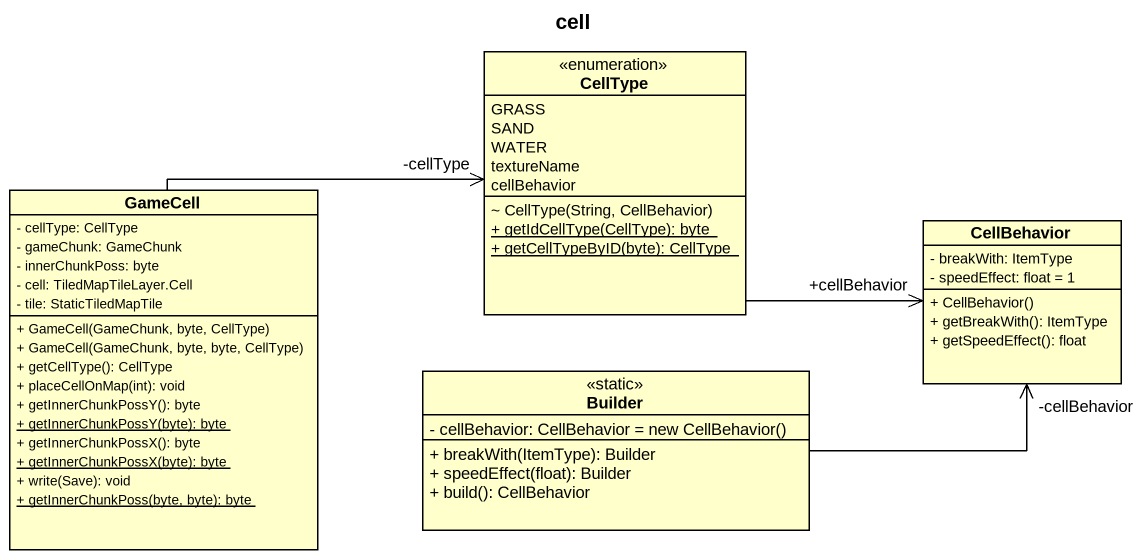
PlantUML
@startuml
title cell
hide circle
hide empty members
skinparam classAttributeIconSize 0
enum CellType {
  GRASS
  SAND
  WATER
  textureName
  cellBehavior
  ~ CellType(String, CellBehavior)
  {static} + getIdCellType(CellType): byte
  {static} + getCellTypeByID(byte): CellType
}
class GameCell {
  - cellType: CellType
  - gameChunk: GameChunk
  - innerChunkPoss: byte
  - cell: TiledMapTileLayer.Cell
  - tile: StaticTiledMapTile
  + GameCell(GameChunk, byte, CellType)
  + GameCell(GameChunk, byte, byte, CellType)
  + getCellType(): CellType
  + placeCellOnMap(int): void
  + getInnerChunkPossY(): byte
  {static} + getInnerChunkPossY(byte): byte
  + getInnerChunkPossX(): byte
  {static} + getInnerChunkPossX(byte): byte
  + write(Save): void
  {static} + getInnerChunkPoss(byte, byte): byte
}
class CellBehavior {
  - breakWith: ItemType
  - speedEffect: float = 1
  + CellBehavior()
  + getBreakWith(): ItemType
  + getSpeedEffect(): float
}
class Builder <<static>> {
  {field} - cellBehavior: CellBehavior = new CellBehavior()
  + breakWith(ItemType): Builder
  + speedEffect(float): Builder
  + build(): CellBehavior
}
CellType -right-> "+cellBehavior" CellBehavior
GameCell -right-> "-cellType" CellType
Builder -right-> "-cellBehavior" CellBehavior
@enduml
